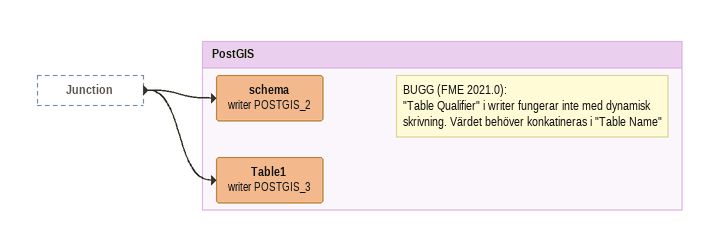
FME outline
Junction [outside]
    -> schema (writer POSTGIS_2)
    -> Table1 (writer POSTGIS_3)

Bookmark: PostGIS
Note: BUGG (FME 2021.0): / "Table Qualifier" i writer fungerar inte med dynamisk skrivning. Värdet behöver konkatineras i "Table Name"
schema (writer POSTGIS_2)
Table1 (writer POSTGIS_3)
